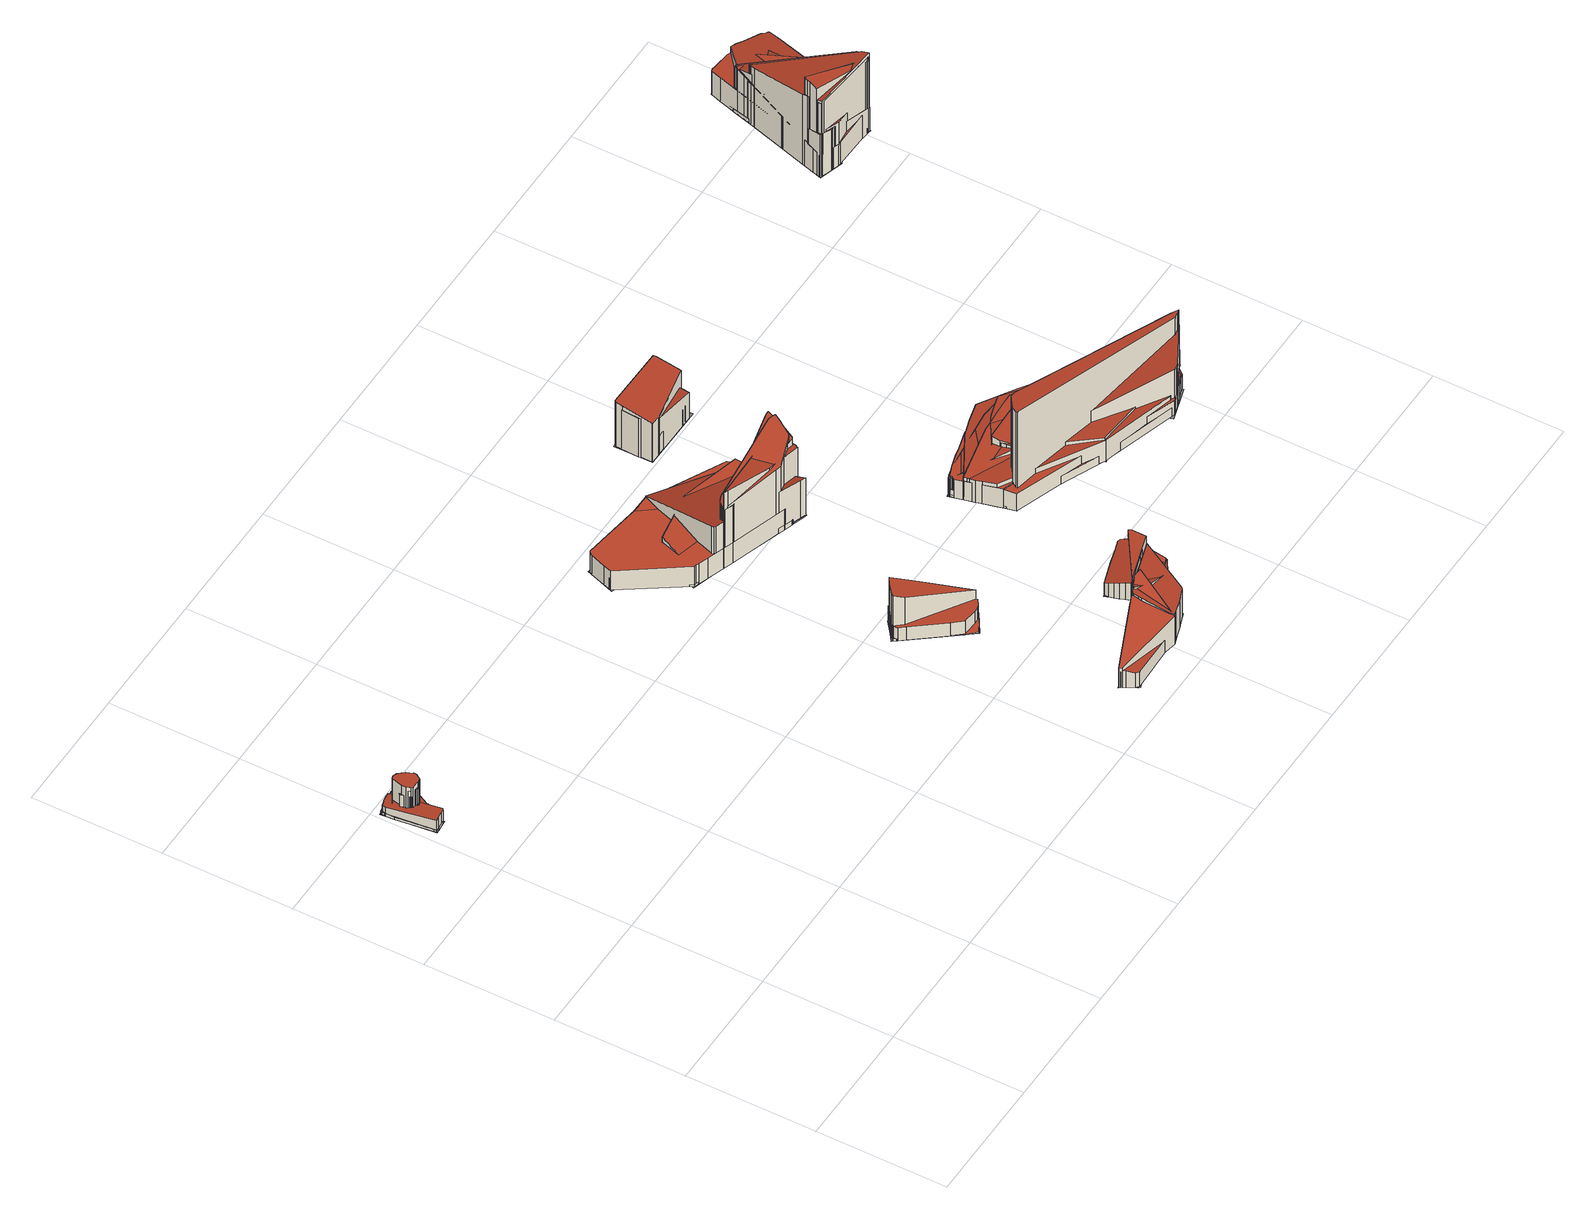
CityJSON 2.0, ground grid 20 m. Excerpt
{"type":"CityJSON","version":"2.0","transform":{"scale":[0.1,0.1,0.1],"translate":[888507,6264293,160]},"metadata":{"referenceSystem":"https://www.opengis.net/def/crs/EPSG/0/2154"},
"CityObjects":{
"building1":{"type":"Building","attributes":{"class":"Building"},"children":["building1-1"]},
"building1-1":{"type":"BuildingPart","parents":["building1"],"geometry":[{"type":"MultiSurface","lod":"2.2","boundaries":[[[0,1,2,3,4,5,6,7,8,9,10,11,12,13,14,15,16,17,18]],[[19,20,1,0]],[[20,21,2,1]],[[21,22,3,2]],[[22,23,4,3]],[[23,24,5,4]],[[24,25,6,5]],[[25,26,7,6]],[[26,27,8,7]],[[27,28,9,8]],[[28,29,10,9]],[[29,30,11,10]],[[30,31,12,11]],[[31,32,13,12]],[[32,33,14,13]],[[33,34,15,14]],[[34,35,16,15]],[[35,36,17,16]],[[36,37,18,17]],[[37,19,0,18]],[[38,39,40,41,42,43,44,45,46,47,48,49]],[[19,50,39,38]],[[50,51,40,39]],[[51,52,41,40]],[[52,53,42,41]],[[53,54,43,42]],[[54,55,44,43]],[[55,56,45,44]],[[56,57,46,45]],[[57,58,47,46]],[[58,59,48,47]],[[59,60,49,48]],[[60,19,38,49]],[[61,62,63,64,65,66,67,68,69,70,71,72,73,74]],[[75,76,62,61]],[[76,77,63,62]],[[77,78,64,63]],[[78,79,65,64]],[[79,80,66,65]],[[80,81,67,66]],[[81,82,68,67]],[[82,83,69,68]],[[83,84,70,69]],[[84,85,71,70]],[[85,86,72,71]],[[86,87,73,72]],[[87,88,74,73]],[[88,75,61,74]],[[89,90,91,92,93,94,95,96,97,98,99,100,101,102,103]],[[104,76,90,89]],[[76,105,91,90]],[[105,106,92,91]],[[106,107,93,92]],[[107,108,94,93]],[[108,109,95,94]],[[109,110,96,95]],[[110,111,97,96]],[[111,83,98,97]],[[83,112,99,98]],[[112,113,100,99]],[[113,114,101,100]],[[114,115,102,101]],[[115,116,103,102]],[[116,104,89,103]],[[117,118,119,120,121,122,123,124,125,126,127]],[[128,129,118,117]],[[129,130,119,118]],[[130,131,120,119]],[[131,132,121,120]],[[132,133,122,121]],[[133,134,123,122]],[[134,135,124,123]],[[135,136,125,124]],[[136,137,126,125]],[[137,138,127,126]],[[138,128,117,127]],[[139,140,141,142,143,144,145]],[[146,147,140,139]],[[147,148,141,140]],[[148,149,142,141]],[[149,150,143,142]],[[150,151,144,143]],[[151,152,145,144]],[[152,146,139,145]],[[153,154,155,156,157,158]]],"semantics":{"surfaces":[{"type":"RoofSurface","rf_azimuth":198.38,"rf_slope":2.41},{"type":"WallSurface","on_footprint_edge":true},{"type":"RoofSurface","rf_azimuth":111.99,"rf_slope":5.5},{"type":"RoofSurface","rf_azimuth":256.59,"rf_slope":4.31},{"type":"RoofSurface","rf_azimuth":180.73,"rf_slope":2.57},{"type":"RoofSurface","rf_azimuth":96.13,"rf_slope":2.37},{"type":"RoofSurface","rf_azimuth":280.12,"rf_slope":4.67},{"type":"GroundSurface"}],"values":[0,1,1,1,1,1,1,1,1,1,1,1,1,1,1,1,1,1,1,1,2,1,1,1,1,1,1,1,1,1,1,1,1,3,1,1,1,1,1,1,1,1,1,1,1,1,1,1,4,1,1,1,1,1,1,1,1,1,1,1,1,1,1,1,5,1,1,1,1,1,1,1,1,1,1,1,6,1,1,1,1,1,1,1,7]}}]},
"building2":{"type":"Building","attributes":{"class":"Building"},"children":["building2-1"]},
"building2-1":{"type":"BuildingPart","parents":["building2"],"geometry":[{"type":"MultiSurface","lod":"2.2","boundaries":[[[159,160,161,162,163,164,165,166,167,168,169,170,171,172,173,174]],[[175,176,160,159]],[[176,177,161,160]],[[177,178,162,161]],[[178,179,163,162]],[[179,180,164,163]],[[180,181,165,164]],[[181,182,166,165]],[[182,183,167,166]],[[183,184,168,167]],[[184,185,169,168]],[[185,186,170,169]],[[186,187,171,170]],[[187,188,172,171]],[[188,189,173,172]],[[189,190,174,173]],[[190,175,159,174]],[[191,192,193,194,195,196,197,198]],[[199,200,192,191]],[[200,201,193,192]],[[201,202,194,193]],[[202,186,195,194]],[[186,203,196,195]],[[203,204,197,196]],[[204,205,198,197]],[[205,199,191,198]],[[206,207,208,209,210,211,212,213,214]],[[215,216,207,206]],[[216,217,208,207]],[[217,218,209,208]],[[218,219,210,209]],[[219,220,211,210]],[[220,221,212,211]],[[221,222,213,212]],[[222,223,214,213]],[[223,215,206,214]],[[224,225,226,227,228]]],"semantics":{"surfaces":[{"type":"RoofSurface","rf_azimuth":219.57,"rf_slope":5.76},{"type":"WallSurface","on_footprint_edge":true},{"type":"RoofSurface","rf_azimuth":298.38,"rf_slope":19.33},{"type":"RoofSurface","rf_azimuth":224.09,"rf_slope":14.74},{"type":"GroundSurface"}],"values":[0,1,1,1,1,1,1,1,1,1,1,1,1,1,1,1,1,2,1,1,1,1,1,1,1,1,3,1,1,1,1,1,1,1,1,1,4]}}]},
"building3":{"type":"Building","attributes":{"class":"Building"},"children":["building3-1"]},
"building3-1":{"type":"BuildingPart","parents":["building3"],"geometry":[{"type":"MultiSurface","lod":"2.2","boundaries":[[[229,230,231,232,233,234,235,236,237,238,239,240,241,242,243,244,245,246,247]],[[248,249,230,229]],[[249,250,231,230]],[[250,251,232,231]],[[251,252,233,232]],[[252,253,234,233]],[[253,254,235,234]],[[254,255,236,235]],[[255,256,237,236]],[[256,257,238,237]],[[257,258,239,238]],[[258,259,240,239]],[[259,260,241,240]],[[260,261,242,241]],[[261,262,243,242]],[[262,263,244,243]],[[263,264,245,244]],[[264,265,246,245]],[[265,266,247,246]],[[266,248,229,247]],[[267,268,269,270,271,272,273,274,275,276,277,278]],[[279,280,268,267]],[[280,281,269,268]],[[281,282,270,269]],[[282,283,271,270]],[[283,284,272,271]],[[284,285,273,272]],[[285,286,274,273]],[[286,287,275,274]],[[287,288,276,275]],[[288,289,277,276]],[[289,290,278,277]],[[290,279,267,278]],[[291,292,293,294,295,296,297,298,299,300,301,302,303,304,305,306,307,308]],[[309,310,292,291]],[[310,311,293,292]],[[311,312,294,293]],[[312,313,295,294]],[[313,314,296,295]],[[314,315,297,296]],[[315,316,298,297]],[[316,317,299,298]],[[317,318,300,299]],[[318,319,301,300]],[[319,320,302,301]],[[320,321,303,302]],[[321,322,304,303]],[[322,323,305,304]],[[323,324,306,305]],[[324,325,307,306]],[[325,326,308,307]],[[326,309,291,308]],[[327,328,329,330,331,332,333,334,335,336]],[[337,338,328,327]],[[338,339,329,328]],[[339,340,330,329]],[[340,341,331,330]],[[341,342,332,331]],[[342,343,333,332]],[[343,344,334,333]],[[344,345,335,334]],[[345,346,336,335]],[[346,337,327,336]],[[347,348,349,350,351,352,353,354,355,356,357,358,359,360,361]],[[362,363,348,347]],[[363,364,349,348]],[[364,365,350,349]],[[365,366,351,350]],[[366,367,352,351]],[[367,368,353,352]],[[368,369,354,353]],[[369,370,355,354]],[[370,371,356,355]],[[371,372,357,356]],[[372,373,358,357]],[[373,374,359,358]],[[374,375,360,359]],[[375,376,361,360]],[[376,362,347,361]],[[377,378,379,380,381,382,383,384,385,386,387]],[[388,253,378,377]],[[253,389,379,378]],[[389,390,380,379]],[[390,391,381,380]],[[391,392,382,381]],[[392,393,383,382]],[[393,394,384,383]],[[394,395,385,384]],[[395,396,386,385]],[[396,397,387,386]],[[397,388,377,387]],[[398,399,400,401,402,403,404,405,406,407,408,409,410]],[[411,412,399,398]],[[412,413,400,399]],[[413,414,401,400]],[[414,415,402,401]],[[415,416,403,402]],[[416,417,404,403]],[[417,260,405,404]],[[260,418,406,405]],[[418,419,407,406]],[[419,420,408,407]],[[420,421,409,408]],[[421,422,410,409]],[[422,411,398,410]],[[423,424,425,426,427,428,429]],[[430,431,424,423]],[[431,432,425,424]],[[432,433,426,425]],[[433,434,427,426]],[[434,435,428,427]],[[435,436,429,428]],[[436,430,423,429]],[[437,438,439,440,441,442,443,444,445,446]],[[447,364,438,437]],[[364,448,439,438]],[[448,449,440,439]],[[449,450,441,440]],[[450,451,442,441]],[[451,452,443,442]],[[452,453,444,443]],[[453,454,445,444]],[[454,455,446,445]],[[455,447,437,446]],[[456,457,458,459,460,461,462,463,464,465,466]],[[467,468,457,456]],[[468,469,458,457]],[[469,470,459,458]],[[470,471,460,459]],[[471,472,461,460]],[[472,473,462,461]],[[473,474,463,462]],[[474,475,464,463]],[[475,476,465,464]],[[476,477,466,465]],[[477,467,456,466]],[[478,479,480,481,482,483,484,485,486,487,488,489,490,491,492,493,494,495,496,497,498]]],"semantics":{"surfaces":[{"type":"RoofSurface","rf_azimuth":90.11,"rf_slope":0.448},{"type":"WallSurface","on_footprint_edge":true},{"type":"RoofSurface","rf_azimuth":255.62,"rf_slope":15.15},{"type":"RoofSurface","rf_azimuth":270.92,"rf_slope":1.3},{"type":"RoofSurface","rf_azimuth":77.78,"rf_slope":12.14},{"type":"RoofSurface","rf_azimuth":228.4,"rf_slope":17.48},{"type":"RoofSurface","rf_azimuth":232.74,"rf_slope":15.89},{"type":"RoofSurface","rf_azimuth":352.95,"rf_slope":2.83},{"type":"RoofSurface","rf_azimuth":54.37,"rf_slope":19.92},{"type":"RoofSurface","rf_azimuth":324.69,"rf_slope":10.83},{"type":"RoofSurface","rf_azimuth":215.84,"rf_slope":13.86},{"type":"GroundSurface"}],"values":[0,1,1,1,1,1,1,1,1,1,1,1,1,1,1,1,1,1,1,1,2,1,1,1,1,1,1,1,1,1,1,1,1,3,1,1,1,1,1,1,1,1,1,1,1,1,1,1,1,1,1,1,4,1,1,1,1,1,1,1,1,1,1,5,1,1,1,1,1,1,1,1,1,1,1,1,1,1,1,6,1,1,1,1,1,1,1,1,1,1,1,7,1,1,1,1,1,1,1,1,1,1,1,1,1,8,1,1,1,1,1,1,1,9,1,1,1,1,1,1,1,1,1,1,10,1,1,1,1,1,1,1,1,1,1,1,11]}}]},
"building4":{"type":"Building","attributes":{"class":"Building"},"children":["building4-1"]},
"building4-1":{"type":"BuildingPart","parents":["building4"],"geometry":[{"type":"MultiSurface","lod":"2.2","boundaries":[[[499,500,501,502,503,504,505,506,507,508,509,510,511,512,513,514]],[[515,516,500,499]],[[516,517,501,500]],[[517,518,502,501]],[[518,519,503,502]],[[519,520,504,503]],[[520,521,505,504]],[[521,522,506,505]],[[522,523,507,506]],[[523,524,508,507]],[[524,525,509,508]],[[525,526,510,509]],[[526,527,511,510]],[[527,528,512,511]],[[528,529,513,512]],[[529,530,514,513]],[[530,515,499,514]],[[531,532,533,534,535,536,537,538,539]],[[540,541,532,531]],[[541,542,533,532]],[[542,543,534,533]],[[543,544,535,534]],[[544,545,536,535]],[[545,546,537,536]],[[546,547,538,537]],[[547,548,539,538]],[[548,540,531,539]],[[549,550,551,552,553,554,555,556,557,558,559,560,561,562,563]],[[564,541,550,549]],[[541,565,551,550]],[[565,566,552,551]],[[566,567,553,552]],[[567,568,554,553]],[[568,569,555,554]],[[569,570,556,555]],[[570,571,557,556]],[[571,572,558,557]],[[572,573,559,558]],[[573,574,560,559]],[[574,575,561,560]],[[575,576,562,561]],[[576,577,563,562]],[[577,564,549,563]],[[578,579,580,581,582,583,584,585,586,587,588]],[[589,590,579,578]],[[590,591,580,579]],[[591,592,581,580]],[[592,593,582,581]],[[593,594,583,582]],[[594,595,584,583]],[[595,596,585,584]],[[596,597,586,585]],[[597,598,587,586]],[[598,599,588,587]],[[599,589,578,588]],[[600,601,602,603,604,605,606,607,608,609,610,611,612,613]],[[614,602,601]],[[614,615,603,602]],[[615,616,604,603]],[[616,617,605,604]],[[617,618,606,605]],[[618,619,607,606]],[[619,620,608,607]],[[620,621,609,608]],[[621,622,610,609]],[[622,623,611,610]],[[623,624,612,611]],[[624,577,613,612]],[[577,600,613]],[[625,626,627,628,629,542,630,631,632,633,634]]],"semantics":{"surfaces":[{"type":"RoofSurface","rf_azimuth":305.69,"rf_slope":20.09},{"type":"WallSurface","on_footprint_edge":true},{"type":"RoofSurface","rf_azimuth":232.97,"rf_slope":20.3},{"type":"RoofSurface","rf_azimuth":289.3,"rf_slope":11.1},{"type":"RoofSurface","rf_azimuth":358.13,"rf_slope":19.5},{"type":"RoofSurface","rf_azimuth":231,"rf_slope":16.73},{"type":"GroundSurface"}],"values":[0,1,1,1,1,1,1,1,1,1,1,1,1,1,1,1,1,2,1,1,1,1,1,1,1,1,1,3,1,1,1,1,1,1,1,1,1,1,1,1,1,1,1,4,1,1,1,1,1,1,1,1,1,1,1,5,1,1,1,1,1,1,1,1,1,1,1,1,1,6]}}]},
"building5":{"type":"Building","attributes":{"class":"Building"},"children":["building5-1"]},
"building5-1":{"type":"BuildingPart","parents":["building5"],"geometry":[{"type":"MultiSurface","lod":"2.2","boundaries":[[[635,636,637,638,639,640,641,642,643,644,645,646,647,648,649,650,651,652]],[[653,654,636,635]],[[654,655,637,636]],[[655,656,638,637]],[[656,657,639,638]],[[657,658,640,639]],[[658,659,641,640]],[[659,660,642,641]],[[660,661,643,642]],[[661,662,644,643]],[[662,663,645,644]],[[663,664,646,645]],[[664,665,647,646]],[[665,666,648,647]],[[666,667,649,648]],[[667,668,650,649]],[[668,669,651,650]],[[669,670,652,651]],[[670,653,635,652]],[[671,672,673,674,675,676,677,678,679,680,681,682]],[[683,672,671]],[[683,684,673,672]],[[684,685,674,673]],[[685,686,675,674]],[[686,687,676,675]],[[687,688,677,676]],[[688,689,678,677]],[[689,690,679,678]],[[690,691,680,679]],[[691,692,681,680]],[[692,682,681]],[[693,694,695,696,697,698,699]],[[700,701,694,693]],[[701,702,695,694]],[[702,703,696,695]],[[703,704,697,696]],[[704,705,698,697]],[[705,706,699,698]],[[706,700,693,699]],[[707,708,709,710,711]],[[712,713,708,707]],[[713,714,709,708]],[[714,715,710,709]],[[715,716,711,710]],[[716,712,707,711]],[[717,718,719,720]]],"semantics":{"surfaces":[{"type":"RoofSurface","rf_azimuth":106.34,"rf_slope":15},{"type":"WallSurface","on_footprint_edge":true},{"type":"RoofSurface","rf_azimuth":115.99,"rf_slope":8.5},{"type":"RoofSurface","rf_azimuth":113.35,"rf_slope":17.57},{"type":"RoofSurface","rf_azimuth":299.84,"rf_slope":19.39},{"type":"GroundSurface"}],"values":[0,1,1,1,1,1,1,1,1,1,1,1,1,1,1,1,1,1,1,2,1,1,1,1,1,1,1,1,1,1,1,3,1,1,1,1,1,1,1,4,1,1,1,1,1,5]}}]},
"building6":{"type":"Building","attributes":{"class":"Building"},"children":["building6-1"]},
"building6-1":{"type":"BuildingPart","parents":["building6"],"geometry":[{"type":"MultiSurface","lod":"2.2","boundaries":[[[721,722,723,724,725,726,727,728,729,730,731,732,733,734,735,736,737,738]],[[739,740,722,721]],[[740,741,723,722]],[[741,742,724,723]],[[742,743,725,724]],[[743,744,726,725]],[[744,745,727,726]],[[745,746,728,727]],[[746,747,729,728]],[[747,748,730,729]],[[748,749,731,730]],[[749,750,732,731]],[[750,751,733,732]],[[751,752,734,733]],[[752,753,735,734]],[[753,754,736,735]],[[754,755,737,736]],[[755,756,738,737]],[[756,739,721,738]],[[757,758,759,760,761,762,763,764,765,766]],[[767,768,758,757]],[[768,769,759,758]],[[769,770,760,759]],[[770,771,761,760]],[[771,772,762,761]],[[772,773,763,762]],[[773,774,764,763]],[[774,775,765,764]],[[775,776,766,765]],[[776,767,757,766]],[[777,778,779,780,781,782,783,784,785,786,787]],[[788,789,778,777]],[[789,790,779,778]],[[790,791,780,779]],[[791,792,781,780]],[[792,793,782,781]],[[793,794,783,782]],[[794,795,784,783]],[[795,796,785,784]],[[796,797,786,785]],[[797,798,787,786]],[[798,788,777,787]],[[799,800,801,802,803,804,805,806,807,808,809,810,811,812]],[[813,814,800,799]],[[814,815,801,800]],[[815,816,802,801]],[[816,817,803,802]],[[817,818,804,803]],[[818,819,805,804]],[[819,820,806,805]],[[820,821,807,806]],[[821,822,808,807]],[[822,823,809,808]],[[823,824,810,809]],[[824,825,811,810]],[[825,826,812,811]],[[826,813,799,812]],[[827,828,829,830,831]]],"semantics":{"surfaces":[{"type":"RoofSurface","rf_azimuth":119.8,"rf_slope":1.5},{"type":"WallSurface","on_footprint_edge":true},{"type":"RoofSurface","rf_azimuth":279.62,"rf_slope":11.05},{"type":"RoofSurface","rf_azimuth":346.68,"rf_slope":14.51},{"type":"RoofSurface","rf_azimuth":268.26,"rf_slope":10.71},{"type":"GroundSurface"}],"values":[0,1,1,1,1,1,1,1,1,1,1,1,1,1,1,1,1,1,1,2,1,1,1,1,1,1,1,1,1,1,3,1,1,1,1,1,1,1,1,1,1,1,4,1,1,1,1,1,1,1,1,1,1,1,1,1,1,5]}}]},
"building7":{"type":"Building","attributes":{"class":"Building"},"children":["building7-1"]},
"building7-1":{"type":"BuildingPart","parents":["building7"],"geometry":[{"type":"MultiSurface","lod":"2.2","boundaries":[[[832,833,834,835,836,837,838,839,840,841,842,843,844,845,846,847,848,849,850,851]],[[852,853,833,832]],[[853,854,834,833]],[[854,855,835,834]],[[855,856,836,835]],[[856,857,837,836]],[[857,858,838,837]],[[858,859,839,838]],[[859,860,840,839]],[[860,861,841,840]],[[861,862,842,841]],[[862,863,843,842]],[[863,864,844,843]],[[864,865,845,844]],[[865,866,846,845]],[[866,867,847,846]],[[867,868,848,847]],[[868,869,849,848]],[[869,870,850,849]],[[870,871,851,850]],[[871,852,832,851]],[[872,873,874,875,876,877,878,879,880,881,882,883,884,885]],[[886,887,873,872]],[[887,888,874,873]],[[888,889,875,874]],[[889,890,876,875]],[[890,891,877,876]],[[891,892,878,877]],[[892,893,879,878]],[[893,894,880,879]],[[894,895,881,880]],[[895,896,882,881]],[[896,897,883,882]],[[897,898,884,883]],[[898,899,885,884]],[[899,886,872,885]],[[900,901,902,903,904,905,906,907,908,909,910,911,912,913,914,915,916]],[[917,918,901,900]],[[918,919,902,901]],[[919,920,903,902]],[[920,921,904,903]],[[921,922,905,904]],[[922,923,906,905]],[[923,924,907,906]],[[924,925,908,907]],[[925,926,909,908]],[[926,927,910,909]],[[927,928,911,910]],[[928,929,912,911]],[[929,930,913,912]],[[930,931,914,913]],[[931,932,915,914]],[[932,933,916,915]],[[933,917,900,916]],[[934,935,936,937,938,939,940,941,942,943,944,945,946,947,948,949,950,951]],[[952,953,935,934]],[[953,954,936,935]],[[954,955,937,936]],[[955,956,938,937]],[[956,957,939,938]],[[957,958,940,939]],[[958,959,941,940]],[[959,960,942,941]],[[960,961,943,942]],[[961,962,944,943]],[[962,963,945,944]],[[963,964,946,945]],[[964,965,947,946]],[[965,966,948,947]],[[966,967,949,948]],[[967,968,950,949]],[[968,969,951,950]],[[969,952,934,951]],[[970,971,972,973,974,975,976,977,978,979,980,981,982,983]],[[984,985,971,970]],[[985,986,972,971]],[[986,987,973,972]],[[987,988,974,973]],[[988,989,975,974]],[[989,990,976,975]],[[990,991,977,976]],[[991,992,978,977]],[[992,993,979,978]],[[993,994,980,979]],[[994,995,981,980]],[[995,996,982,981]],[[996,997,983,982]],[[997,984,970,983]],[[998,999,1000,1001,1002,1003,1004,1005,1006,1007,1008,1009,1010,1011,1012]],[[1013,1014,999,998]],[[1014,1015,1000,999]],[[1015,1016,1001,1000]],[[1016,1017,1002,1001]],[[1017,1018,1003,1002]],[[1018,1019,1004,1003]],[[1019,1020,1005,1004]],[[1020,861,1006,1005]],[[861,1021,1007,1006]],[[1021,1022,1008,1007]],[[1022,1023,1009,1008]],[[1023,1024,1010,1009]],[[1024,996,1011,1010]],[[996,1025,1012,1011]],[[1025,1013,998,1012]],[[1026,1027,1028,1029,1030,1031,1032,1033,1034,1035,1036]],[[1037,1038,1027,1026]],[[1038,1039,1028,1027]],[[1039,1040,1029,1028]],[[1040,1041,1030,1029]],[[1041,1042,1031,1030]],[[1042,1043,1032,1031]],[[1043,1044,1033,1032]],[[1044,1045,1034,1033]],[[1045,1046,1035,1034]],[[1046,1047,1036,1035]],[[1047,1037,1026,1036]],[[1048,1049,1050,1051,1052,1053,1054,1055,1056,1057,1058]],[[1059,1060,1049,1048]],[[1060,1061,1050,1049]],[[1061,1062,1051,1050]],[[1062,1063,1052,1051]],[[1063,1064,1053,1052]],[[1064,1065,1054,1053]],[[1065,1066,1055,1054]],[[1066,1067,1056,1055]],[[1067,1068,1057,1056]],[[1068,1069,1058,1057]],[[1069,1059,1048,1058]],[[1070,1071,1072,1073,1074,1075,1076,1077,1078,1079,1080,1081,1082,1083,1084]],[[1085,1086,1071,1070]],[[1086,1087,1072,1071]],[[1087,1088,1073,1072]],[[1088,1089,1074,1073]],[[1089,1090,1075,1074]],[[1090,889,1076,1075]],[[889,1091,1077,1076]],[[1091,1092,1078,1077]],[[1092,1093,1079,1078]],[[1093,1094,1080,1079]],[[1094,1095,1081,1080]],[[1095,1096,1082,1081]],[[1096,1097,1083,1082]],[[1097,1098,1084,1083]],[[1098,1085,1070,1084]],[[1099,1100,1101,1102,1103,1104,1105,1106,1107,1108,1109,1110,1111,1112,1113,867,1114,1115,1116,1117,1118,1119,1120]]],"semantics":{"surfaces":[{"type":"RoofSurface","rf_azimuth":41.6,"rf_slope":3.68},{"type":"WallSurface","on_footprint_edge":true},{"type":"RoofSurface","rf_azimuth":256.74,"rf_slope":9.57},{"type":"RoofSurface","rf_azimuth":33.41,"rf_slope":2.44},{"type":"RoofSurface","rf_azimuth":331.88,"rf_slope":3.3},{"type":"RoofSurface","rf_azimuth":45.09,"rf_slope":0.344},{"type":"RoofSurface","rf_azimuth":106.96,"rf_slope":10.71},{"type":"RoofSurface","rf_azimuth":295.69,"rf_slope":19.25},{"type":"RoofSurface","rf_azimuth":314.5,"rf_slope":14.73},{"type":"RoofSurface","rf_azimuth":154.91,"rf_slope":0.395},{"type":"GroundSurface"}],"values":[0,1,1,1,1,1,1,1,1,1,1,1,1,1,1,1,1,1,1,1,1,2,1,1,1,1,1,1,1,1,1,1,1,1,1,1,3,1,1,1,1,1,1,1,1,1,1,1,1,1,1,1,1,1,4,1,1,1,1,1,1,1,1,1,1,1,1,1,1,1,1,1,1,5,1,1,1,1,1,1,1,1,1,1,1,1,1,1,6,1,1,1,1,1,1,1,1,1,1,1,1,1,1,1,7,1,1,1,1,1,1,1,1,1,1,1,8,1,1,1,1,1,1,1,1,1,1,1,9,1,1,1,1,1,1,1,1,1,1,1,1,1,1,1,10]}}]},
"building8":{"type":"Building","attributes":{"class":"Building"},"children":["building8-1"]},
"building8-1":{"type":"BuildingPart","parents":["building8"],"geometry":[{"type":"MultiSurface","lod":"2.2","boundaries":[[[1121,1122,1123,1124,1125,1126,1127,1128,1129,1130,1131,1132,1133,1134,1135,1136,1137,1138,1139,1140,1141]],[[1142,1143,1122,1121]],[[1143,1144,1123,1122]],[[1144,1145,1124,1123]],[[1145,1146,1125,1124]],[[1146,1147,1126,1125]],[[1147,1148,1127,1126]],[[1148,1149,1128,1127]],[[1149,1150,1129,1128]],[[1150,1151,1130,1129]],[[1151,1152,1131,1130]],[[1152,1153,1132,1131]],[[1153,1154,1133,1132]],[[1154,1155,1134,1133]],[[1155,1156,1135,1134]],[[1156,1157,1136,1135]],[[1157,1158,1137,1136]],[[1158,1159,1138,1137]],[[1159,1160,1139,1138]],[[1160,1161,1140,1139]],[[1161,1162,1141,1140]],[[1162,1142,1121,1141]],[[1163,1164,1165,1166,1167,1168,1169,1170,1171,1172,1173,1174,1175,1176,1177,1178,1179,1180,1181]],[[1182,1183,1164,1163]],[[1183,1184,1165,1164]],[[1184,1185,1166,1165]],[[1185,1186,1167,1166]],[[1186,1187,1168,1167]],[[1187,1188,1169,1168]],[[1188,1189,1170,1169]],[[1189,1190,1171,1170]],[[1190,1191,1172,1171]],[[1191,1192,1173,1172]],[[1192,1193,1174,1173]],[[1193,1194,1175,1174]],[[1194,1195,1176,1175]],[[1195,1196,1177,1176]],[[1196,1197,1178,1177]],[[1197,1198,1179,1178]],[[1198,1199,1180,1179]],[[1199,1200,1181,1180]],[[1200,1182,1163,1181]],[[1201,1202,1203,1204,1205,1206,1207,1208,1209,1210,1211,1212,1213,1214,1215]],[[1216,1217,1202,1201]],[[1217,1218,1203,1202]],[[1218,1219,1204,1203]],[[1219,1220,1205,1204]],[[1220,1221,1206,1205]],[[1221,1222,1207,1206]],[[1222,1223,1208,1207]],[[1223,1224,1209,1208]],[[1224,1225,1210,1209]],[[1225,1226,1211,1210]],[[1226,1227,1212,1211]],[[1227,1228,1213,1212]],[[1228,1229,1214,1213]],[[1229,1230,1215,1214]],[[1230,1216,1201,1215]],[[1231,1232,1233,1234,1235,1236,1237,1238,1239,1240,1241,1242,1243,1244,1245,1246,1247]],[[1248,1249,1232,1231]],[[1249,1250,1233,1232]],[[1250,1251,1234,1233]],[[1251,1252,1235,1234]],[[1252,1253,1236,1235]],[[1253,1254,1237,1236]],[[1254,1255,1238,1237]],[[1255,1239,1238]],[[1256,1241,1240]],[[1256,1257,1242,1241]],[[1257,1258,1243,1242]],[[1258,1259,1244,1243]],[[1259,1260,1245,1244]],[[1260,1261,1246,1245]],[[1261,1262,1247,1246]],[[1262,1248,1231,1247]],[[1263,1264,1265,1266,1267,1268,1269,1270,1271,1272]],[[1273,1274,1264,1263]],[[1274,1275,1265,1264]],[[1275,1276,1266,1265]],[[1276,1277,1267,1266]],[[1277,1278,1268,1267]],[[1278,1279,1269,1268]],[[1279,1280,1270,1269]],[[1280,1281,1271,1270]],[[1281,1282,1272,1271]],[[1282,1273,1263,1272]],[[1283,1284,1285,1286,1287,1288,1289,1290,1291,1292,1293,1294,1295,1296]],[[1297,1298,1284,1283]],[[1298,1299,1285,1284]],[[1299,1300,1286,1285]],[[1300,1301,1287,1286]],[[1301,1302,1288,1287]],[[1302,1303,1289,1288]],[[1303,1304,1290,1289]],[[1304,1151,1291,1290]],[[1151,1305,1292,1291]],[[1305,1306,1293,1292]],[[1306,1307,1294,1293]],[[1307,1308,1295,1294]],[[1308,1309,1296,1295]],[[1309,1297,1283,1296]],[[1310,1311,1312,1313,1314,1315,1316,1317,1318,1319,1320]],[[1321,1322,1311,1310]],[[1322,1323,1312,1311]],[[1323,1324,1313,1312]],[[1324,1325,1314,1313]],[[1325,1326,1315,1314]],[[1326,1327,1316,1315]],[[1327,1328,1317,1316]],[[1328,1329,1318,1317]],[[1329,1330,1319,1318]],[[1330,1331,1320,1319]],[[1331,1321,1310,1320]],[[1332,1333,1334,1335,1336,1337,1338,1339,1340,1341]],[[1342,1343,1333,1332]],[[1343,1344,1334,1333]],[[1344,1345,1335,1334]],[[1345,1346,1336,1335]],[[1346,1347,1337,1336]],[[1347,1348,1338,1337]],[[1348,1349,1339,1338]],[[1349,1350,1340,1339]],[[1350,1351,1341,1340]],[[1351,1342,1332,1341]],[[1352,1353,1354,1355,1356,1357,1358,1359,1360,1361,1362]],[[1363,1251,1353,1352]],[[1251,1364,1354,1353]],[[1364,1365,1355,1354]],[[1365,1366,1356,1355]],[[1366,1367,1357,1356]],[[1367,1368,1358,1357]],[[1368,1369,1359,1358]],[[1369,1370,1360,1359]],[[1370,1371,1361,1360]],[[1371,1372,1362,1361]],[[1372,1363,1352,1362]],[[1373,1374,1375,1376,1377,1378,1379,1380,1381,1382,1383,1384,1385,1386]],[[1387,1388,1374,1373]],[[1388,1389,1375,1374]],[[1389,1390,1376,1375]],[[1390,1391,1377,1376]],[[1391,1392,1378,1377]],[[1392,1305,1379,1378]],[[1305,1393,1380,1379]],[[1393,1394,1381,1380]],[[1394,1155,1382,1381]],[[1155,1395,1383,1382]],[[1395,1396,1384,1383]],[[1396,1397,1385,1384]],[[1397,1398,1386,1385]],[[1398,1387,1373,1386]],[[1399,1400,1401,1402,1403,1404,1405,1406,1407,1408,1409,1410,1411]],[[1412,1413,1400,1399]],[[1413,1414,1401,1400]],[[1414,1415,1402,1401]],[[1415,1416,1403,1402]],[[1416,1145,1404,1403]],[[1145,1328,1405,1404]],[[1328,1417,1406,1405]],[[1417,1418,1407,1406]],[[1418,1419,1408,1407]],[[1419,1157,1409,1408]],[[1157,1420,1410,1409]],[[1420,1421,1411,1410]],[[1421,1412,1399,1411]],[[1422,1423,1424,1425,1426,1427,1428,1429,1430,1431,1432,1433,1434]],[[1435,1436,1423,1422]],[[1436,1437,1424,1423]],[[1437,1438,1425,1424]],[[1438,1439,1426,1425]],[[1439,1440,1427,1426]],[[1440,1441,1428,1427]],[[1441,1442,1429,1428]],[[1442,1443,1430,1429]],[[1443,1444,1431,1430]],[[1444,1445,1432,1431]],[[1445,1330,1433,1432]],[[1330,1446,1434,1433]],[[1446,1435,1422,1434]],[[1447,1448,1449,1450,1451,1452,1453]],[[1454,1455,1448,1447]],[[1455,1364,1449,1448]],[[1364,1456,1450,1449]],[[1456,1457,1451,1450]],[[1457,1282,1452,1451]],[[1282,1342,1453,1452]],[[1342,1454,1447,1453]],[[1458,1459,1460,1461,1462]],[[1463,1464,1459,1458]],[[1464,1465,1460,1459]],[[1465,1466,1461,1460]],[[1466,1467,1462,1461]],[[1467,1463,1458,1462]],[[1468,1469,1470,1471,1472,1473]]],"semantics":{"surfaces":[{"type":"RoofSurface","rf_azimuth":344.6,"rf_slope":16.87},{"type":"WallSurface","on_footprint_edge":true},{"type":"RoofSurface","rf_azimuth":253.22,"rf_slope":16.47},{"type":"RoofSurface","rf_azimuth":163.83,"rf_slope":17.03},{"type":"RoofSurface","rf_azimuth":61.44,"rf_slope":4.67},{"type":"RoofSurface","rf_azimuth":92.26,"rf_slope":14.15},{"type":"RoofSurface","rf_azimuth":51.58,"rf_slope":13.42},{"type":"RoofSurface","rf_azimuth":274.87,"rf_slope":4.32},{"type":"RoofSurface","rf_azimuth":66.65,"rf_slope":18.32},{"type":"RoofSurface","rf_azimuth":86.12,"rf_slope":18.91},{"type":"RoofSurface","rf_azimuth":288.17,"rf_slope":7.24},{"type":"RoofSurface","rf_azimuth":237.03,"rf_slope":4.83},{"type":"RoofSurface","rf_azimuth":56.67,"rf_slope":19.26},{"type":"RoofSurface","rf_azimuth":302.41,"rf_slope":20.48},{"type":"RoofSurface","rf_azimuth":346.11,"rf_slope":5.24},{"type":"GroundSurface"}],"values":[0,1,1,1,1,1,1,1,1,1,1,1,1,1,1,1,1,1,1,1,1,1,2,1,1,1,1,1,1,1,1,1,1,1,1,1,1,1,1,1,1,1,3,1,1,1,1,1,1,1,1,1,1,1,1,1,1,1,4,1,1,1,1,1,1,1,1,1,1,1,1,1,1,1,1,5,1,1,1,1,1,1,1,1,1,1,6,1,1,1,1,1,1,1,1,1,1,1,1,1,1,7,1,1,1,1,1,1,1,1,1,1,1,8,1,1,1,1,1,1,1,1,1,1,9,1,1,1,1,1,1,1,1,1,1,1,10,1,1,1,1,1,1,1,1,1,1,1,1,1,1,11,1,1,1,1,1,1,1,1,1,1,1,1,1,12,1,1,1,1,1,1,1,1,1,1,1,1,1,13,1,1,1,1,1,1,1,14,1,1,1,1,1,15]}}]}
},
"vertices":[
[8,781,5],[9,768,5],[16,712,4],[17,707,4],[21,707,4],[34,709,5],[38,712,5],[51,741,6],[51,743,6],[52,748,6],[51,754,6],[49,779,6],[47,794,7],[44,794,7],[17,790,5],[11,789,5],[8,788,5],[8,787,5],[8,783,5],[8,781,0],[9,768,0],[16,712,0],[17,707,0],[21,707,0],[34,709,0],[38,712,0],[51,741,0],[51,743,0],[52,748,0],[51,754,0],[49,779,0],[47,794,0],[44,794,0],[17,790,0],[11,789,0],[8,788,0],[8,787,0],[8,783,0],[8,781,17],[17,708,23],[21,708,24],[31,709,24],[35,709,24],[38,711,24],[39,712,24],[32,791,17],[27,791,16],[18,790,16],[17,789,16],[10,787,16],[17,708,0],[21,708,0],[31,709,0],[35,709,0],[38,711,0],[39,712,0],[32,791,0],[27,791,0],[18,790,0],[17,789,0],[10,787,0],[20,755,51],[22,751,51],[29,747,50],[31,745,50],[36,746,51],[39,747,51],[44,753,51],[45,756,51],[45,761,52],[41,767,52],[31,780,53],[27,775,52],[22,766,52],[21,764,52],[20,755,0],[22,751,0],[29,747,0],[31,745,0],[36,746,0],[39,747,0],[44,753,0],[45,756,0],[45,761,0],[41,767,0],[31,780,0],[27,775,0],[22,766,0],[21,764,0],[19,756,58],[22,751,58],[24,748,58],[34,747,59],[38,747,59],[41,748,59],[43,752,59],[46,756,59],[46,760,59],[45,761,59],[42,770,59],[34,779,59],[28,782,58],[24,780,58],[20,764,58],[19,756,0],[24,748,0],[34,747,0],[38,747,0],[41,748,0],[43,752,0],[46,756,0],[46,760,0],[42,770,0],[34,779,0],[28,782,0],[24,780,0],[20,764,0],[18,765,40],[21,752,41],[23,749,41],[34,745,41],[47,752,41],[47,759,40],[44,767,40],[41,770,40],[32,776,40],[31,776,40],[24,771,40],[18,765,0],[21,752,0],[23,749,0],[34,745,0],[47,752,0],[47,759,0],[44,767,0],[41,770,0],[32,776,0],[31,776,0],[24,771,0],[12,759,17],[12,747,16],[20,714,13],[22,709,13],[36,724,14],[50,753,16],[51,756,16],[12,759,0],[12,747,0],[20,714,0],[22,709,0],[36,724,0],[50,753,0],[51,756,0],[16,707,0],[39,709,0],[36,736,0],[53,738,0],[47,795,0],[7,789,0],
[537,316,132],[538,310,132],[545,301,132],[581,255,132],[594,240,132],[614,237,133],[620,237,133],[625,238,134],[634,244,135],[632,248,135],[629,254,135],[579,318,136],[563,339,136],[556,333,135],[542,323,133],[539,319,132],[537,316,107],[538,310,107],[545,301,107],[581,255,107],[594,240,107],[614,237,107],[620,237,107],[625,238,107],[634,244,107],[632,248,107],[629,254,107],[579,318,107],[563,339,107],[556,333,107],[542,323,107],[539,319,107],[538,317,189],[548,305,184],[633,247,152],[596,296,173],[579,318,182],[563,338,191],[553,331,191],[539,320,190],[538,317,107],[548,305,107],[633,247,107],[596,296,107],[563,338,107],[553,331,107],[539,320,107],[535,316,111],[537,312,111],[543,304,110],[593,239,108],[605,226,108],[606,226,108],[618,233,112],[626,239,114],[542,319,113],[535,316,107],[537,312,107],[543,304,107],[593,239,107],[605,226,107],[606,226,107],[618,233,107],[626,239,107],[542,319,107],[636,244,107],[563,340,107],[545,326,107],[533,317,107],[605,224,107],
[406,671,168],[468,580,169],[470,579,169],[475,577,169],[489,572,169],[530,558,169],[618,530,169],[623,531,169],[660,545,169],[663,548,169],[665,556,169],[677,596,169],[655,641,168],[548,695,168],[544,696,168],[423,713,168],[420,711,168],[418,707,168],[410,684,168],[406,671,131],[468,580,131],[470,579,131],[475,577,131],[489,572,131],[530,558,131],[618,530,131],[623,531,131],[660,545,131],[663,548,131],[665,556,131],[677,596,131],[655,641,131],[548,695,131],[544,696,131],[423,713,131],[420,711,131],[418,707,131],[410,684,131],[468,582,162],[636,526,158],[647,523,158],[653,521,158],[656,523,159],[659,534,162],[661,542,164],[661,548,166],[651,625,185],[560,649,185],[485,639,178],[476,610,169],[468,582,131],[636,526,131],[647,523,131],[653,521,131],[656,523,131],[659,534,131],[661,542,131],[661,548,131],[651,625,131],[560,649,131],[485,639,131],[476,610,131],[409,673,137],[468,579,135],[485,574,135],[651,519,133],[652,519,133],[654,522,134],[675,596,135],[655,639,136],[646,644,136],[569,685,137],[555,692,137],[539,699,138],[427,711,138],[422,712,138],[419,708,138],[416,700,138],[415,697,138],[411,685,137],[409,673,131],[468,579,131],[485,574,131],[651,519,131],[652,519,131],[654,522,131],[675,596,131],[655,639,131],[646,644,131],[569,685,131],[555,692,131],[539,699,131],[427,711,131],[422,712,131],[419,708,131],[416,700,131],[415,697,131],[411,685,131],[407,674,153],[476,607,163],[624,561,167],[629,560,166],[652,640,149],[570,689,142],[567,690,142],[543,697,142],[424,711,144],[421,710,144],[407,674,131],[476,607,131],[624,561,131],[629,560,131],[652,640,131],[570,689,131],[567,690,131],[543,697,131],[424,711,131],[421,710,131],[518,566,244],[521,563,243],[523,561,244],[603,535,254],[612,533,255],[653,545,267],[657,547,268],[668,569,276],[671,576,278],[661,580,277],[530,576,248],[525,574,247],[523,573,246],[522,572,246],[521,570,245],[518,566,131],[521,563,131],[523,561,131],[603,535,131],[612,533,131],[653,545,131],[657,547,131],[668,569,131],[671,576,131],[661,580,131],[530,576,131],[525,574,131],[523,573,131],[522,572,131],[521,570,131],[517,563,240],[530,558,241],[658,542,260],[661,544,261],[661,545,261],[666,558,265],[670,572,268],[672,578,270],[675,589,273],[670,589,273],[526,565,242],[517,563,131],[658,542,131],[661,544,131],[661,545,131],[666,558,131],[670,572,131],[672,578,131],[675,589,131],[670,589,131],[526,565,131],[408,674,151],[474,580,147],[487,573,146],[629,526,139],[633,526,139],[642,530,138],[668,598,137],[655,641,138],[654,642,138],[569,676,143],[420,709,150],[419,704,150],[417,700,150],[408,674,131],[474,580,131],[487,573,131],[629,526,131],[633,526,131],[642,530,131],[668,598,131],[654,642,131],[569,676,131],[420,709,131],[419,704,131],[417,700,131],[500,572,220],[501,570,220],[503,568,220],[644,522,204],[653,519,203],[650,624,173],[542,698,174],[500,572,131],[501,570,131],[503,568,131],[644,522,131],[653,519,131],[650,624,131],[542,698,131],[516,563,274],[523,561,273],[598,542,259],[658,534,249],[658,535,249],[660,537,249],[663,569,252],[662,572,252],[659,574,253],[656,576,254],[516,563,131],[598,542,131],[658,534,131],[658,535,131],[660,537,131],[663,569,131],[662,572,131],[659,574,131],[656,576,131],[410,680,144],[412,669,143],[487,577,145],[493,574,146],[599,537,162],[660,543,175],[660,550,176],[541,697,173],[423,710,151],[420,707,150],[413,687,146],[410,680,131],[412,669,131],[487,577,131],[493,574,131],[599,537,131],[660,543,131],[660,550,131],[541,697,131],[423,710,131],[420,707,131],[413,687,131],[465,579,131],[532,558,131],[543,593,131],[601,574,131],[590,539,131],[654,518,131],[678,598,131],[647,607,131],[657,641,131],[568,670,131],[574,688,131],[538,699,131],[533,681,131],[501,691,131],[500,688,131],[420,714,131],[412,690,131],[405,669,131],[473,648,131],[475,655,131],[488,651,131],
[729,54,156],[729,50,155],[736,11,141],[738,6,140],[739,4,139],[741,5,139],[744,6,138],[765,13,136],[786,21,134],[790,24,134],[824,97,148],[823,97,149],[816,95,149],[735,68,159],[730,63,158],[729,63,158],[729,54,85],[729,50,85],[736,11,85],[738,6,85],[739,4,85],[741,5,85],[744,6,85],[765,13,85],[786,21,85],[790,24,85],[824,97,85],[823,97,85],[816,95,85],[735,68,85],[730,63,85],[729,63,85],[631,27,122],[633,23,121],[736,3,138],[765,73,165],[758,74,164],[754,75,163],[751,74,162],[724,63,153],[714,59,150],[631,27,85],[633,23,85],[736,3,85],[765,73,85],[758,74,85],[754,75,85],[751,74,85],[724,63,85],[714,59,85],[633,25,117],[633,23,117],[636,19,116],[642,8,113],[647,4,112],[727,7,108],[747,12,107],[776,21,107],[790,28,107],[793,30,108],[805,60,112],[736,68,118],[666,41,118],[656,37,118],[649,33,118],[633,25,85],[636,19,85],[642,8,85],[647,4,85],[727,7,85],[747,12,85],[776,21,85],[790,28,85],[793,30,85],[805,60,85],[736,68,85],[666,41,85],[656,37,85],[649,33,85],[736,66,162],[736,65,161],[760,53,153],[801,52,138],[827,68,129],[828,69,129],[828,75,129],[826,84,130],[825,85,130],[816,96,133],[738,69,161],[736,66,85],[736,65,85],[760,53,85],[801,52,85],[827,68,85],[828,69,85],[828,75,85],[826,84,85],[825,85,85],[816,96,85],[738,69,85],[634,22,85],[636,18,85],[645,5,83],[655,7,86],[826,69,133],[826,73,134],[825,91,138],[822,95,138],[820,95,138],[817,96,137],[715,60,109],[673,44,98],[659,38,94],[649,33,91],[645,5,85],[655,7,85],[826,69,85],[826,73,85],[825,91,85],[822,95,85],[820,95,85],[817,96,85],[715,60,85],[673,44,85],[659,38,85],[742,71,85],[630,27,85],[646,2,85],[696,25,85],[701,18,85],[790,22,85],[807,63,85],[806,67,85],[829,68,85],[824,99,85],
[732,102,152],[734,95,154],[736,88,156],[739,81,158],[741,73,160],[742,73,160],[751,74,160],[759,77,160],[789,87,160],[819,97,160],[823,100,159],[822,102,158],[813,126,152],[811,131,150],[806,132,150],[791,127,150],[770,121,150],[732,109,150],[732,102,127],[734,95,127],[736,88,127],[739,81,127],[741,73,127],[742,73,127],[751,74,127],[759,77,127],[789,87,127],[819,97,127],[823,100,127],[822,102,127],[813,126,127],[811,131,127],[806,132,127],[791,127,127],[770,121,127],[732,109,127],[731,107,127],[734,96,129],[735,93,129],[737,89,130],[740,82,131],[822,98,134],[820,107,133],[817,116,131],[807,130,129],[803,131,128],[788,126,128],[746,113,127],[734,96,127],[735,93,127],[737,89,127],[740,82,127],[822,98,127],[820,107,127],[817,116,127],[807,130,127],[803,131,127],[788,126,127],[737,108,131],[738,106,131],[821,98,144],[823,101,143],[823,102,143],[815,124,136],[810,133,133],[737,108,127],[738,106,127],[821,98,127],[823,101,127],[823,102,127],[815,124,127],[810,133,127],[742,72,168],[823,98,162],[823,99,163],[818,117,169],[814,120,171],[742,72,127],[823,98,127],[823,99,127],[818,117,127],[814,120,127],[812,134,127],[729,108,127],[742,71,127],[824,99,127],
[639,759,163],[640,749,163],[641,746,163],[644,744,163],[654,743,163],[723,744,164],[725,745,164],[732,750,164],[733,751,164],[737,765,164],[734,779,164],[724,796,163],[717,799,163],[711,801,163],[656,801,162],[643,800,162],[642,800,162],[640,790,162],[639,759,129],[640,749,129],[641,746,129],[644,744,129],[654,743,129],[723,744,129],[725,745,129],[732,750,129],[733,751,129],[737,765,129],[734,779,129],[724,796,129],[717,799,129],[711,801,129],[656,801,129],[643,800,129],[642,800,129],[640,790,129],[637,744,202],[637,743,202],[651,743,201],[653,743,201],[740,760,202],[739,798,209],[738,802,210],[639,802,213],[637,799,213],[637,790,211],[637,744,129],[637,743,129],[651,743,129],[653,743,129],[740,760,129],[739,798,129],[738,802,129],[639,802,129],[637,799,129],[637,790,129],[636,764,202],[642,746,200],[643,745,199],[647,743,198],[731,743,177],[735,797,179],[733,801,180],[711,802,186],[690,802,191],[660,802,198],[637,800,204],[636,764,129],[642,746,129],[643,745,129],[647,743,129],[731,743,129],[735,797,129],[733,801,129],[711,802,129],[690,802,129],[660,802,129],[637,800,129],[639,762,164],[662,743,161],[691,743,161],[714,743,161],[736,754,163],[736,784,169],[735,788,170],[731,790,170],[727,791,170],[671,801,172],[664,800,172],[642,781,168],[640,777,167],[639,769,166],[639,762,129],[662,743,129],[691,743,129],[714,743,129],[736,754,129],[736,784,129],[735,788,129],[731,790,129],[727,791,129],[671,801,129],[664,800,129],[642,781,129],[640,777,129],[639,769,129],[740,771,129],[739,802,129],[635,802,129],[636,743,129],[740,742,129],
[782,352,176],[783,345,177],[784,337,177],[787,328,177],[793,308,178],[937,227,174],[1054,197,170],[1100,214,167],[1137,232,164],[1137,235,164],[1135,244,164],[1129,260,164],[1124,272,163],[1121,275,163],[967,379,166],[912,411,168],[881,403,169],[869,399,170],[854,394,171],[785,355,176],[782,352,135],[783,345,135],[784,337,135],[787,328,135],[793,308,135],[937,227,135],[1054,197,135],[1100,214,135],[1137,232,135],[1137,235,135],[1135,244,135],[1129,260,135],[1124,272,135],[1121,275,135],[967,379,135],[912,411,135],[881,403,135],[869,399,135],[854,394,135],[785,355,135],[781,353,178],[787,331,175],[799,282,167],[1056,192,162],[1061,193,163],[1073,197,164],[1088,203,165],[1097,207,166],[1099,210,167],[1102,237,172],[1097,257,175],[934,372,187],[915,372,186],[865,369,184],[781,353,135],[787,331,135],[799,282,135],[1056,192,135],[1061,193,135],[1073,197,135],[1088,203,135],[1097,207,135],[1099,210,135],[1102,237,135],[1097,257,135],[934,372,135],[915,372,135],[865,369,135],[777,365,171],[794,300,172],[1043,220,165],[1097,206,163],[1101,207,163],[1116,225,162],[1125,273,161],[1125,274,161],[961,378,164],[863,398,167],[861,398,167],[833,390,168],[816,386,169],[796,380,170],[789,377,170],[781,374,171],[779,368,171],[777,365,135],[794,300,135],[1043,220,135],[1097,206,135],[1101,207,135],[1116,225,135],[1125,273,135],[1125,274,135],[961,378,135],[863,398,135],[861,398,135],[833,390,135],[816,386,135],[796,380,135],[789,377,135],[781,374,135],[779,368,135],[852,351,186],[855,331,185],[856,325,185],[858,319,184],[937,229,178],[1042,223,172],[1052,225,172],[1133,246,168],[1130,250,169],[927,386,183],[926,386,183],[922,385,183],[905,380,184],[899,378,184],[892,376,184],[886,373,184],[884,372,184],[855,354,186],[852,351,135],[855,331,135],[856,325,135],[858,319,135],[937,229,135],[1042,223,135],[1052,225,135],[1133,246,135],[1130,250,135],[927,386,135],[926,386,135],[922,385,135],[905,380,135],[899,378,135],[892,376,135],[886,373,135],[884,372,135],[855,354,135],[776,372,139],[786,332,139],[791,311,139],[799,283,139],[1050,198,138],[1109,262,138],[1116,271,138],[1118,273,138],[965,379,138],[877,402,138],[853,395,138],[837,391,138],[798,380,138],[783,376,139],[776,372,135],[786,332,135],[791,311,135],[799,283,135],[1050,198,135],[1109,262,135],[1116,271,135],[1118,273,135],[965,379,135],[877,402,135],[853,395,135],[837,391,135],[798,380,135],[783,376,135],[776,373,168],[777,372,168],[778,371,168],[861,315,183],[1060,194,216],[1063,194,216],[1071,196,216],[1136,232,213],[1137,235,213],[1136,238,212],[1134,242,211],[922,387,174],[898,390,172],[798,380,168],[782,376,168],[776,373,135],[777,372,135],[778,371,135],[861,315,135],[1060,194,135],[1063,194,135],[1071,196,135],[1136,232,135],[1136,238,135],[1134,242,135],[922,387,135],[898,390,135],[782,376,135],[851,351,194],[853,340,190],[865,316,181],[932,244,148],[1023,269,142],[1057,281,141],[1064,283,141],[1069,286,141],[918,358,186],[855,352,194],[853,352,194],[851,351,135],[853,340,135],[865,316,135],[932,244,135],[1023,269,135],[1057,281,135],[1064,283,135],[1069,286,135],[918,358,135],[855,352,135],[853,352,135],[808,288,312],[809,286,312],[1119,228,244],[1127,230,243],[1131,231,242],[1132,231,242],[1136,233,241],[1121,237,245],[839,309,310],[831,309,312],[811,295,313],[808,288,135],[809,286,135],[1119,228,135],[1127,230,135],[1131,231,135],[1132,231,135],[1136,233,135],[1121,237,135],[839,309,135],[831,309,135],[811,295,135],[776,371,149],[780,355,149],[796,296,149],[797,292,149],[798,288,149],[937,228,150],[1056,192,151],[1131,256,151],[1129,262,151],[1127,267,151],[1122,277,151],[965,380,150],[878,401,149],[804,380,149],[782,374,149],[776,371,135],[780,355,135],[796,296,135],[797,292,135],[798,288,135],[937,228,135],[1131,256,135],[1129,262,135],[1127,267,135],[1122,277,135],[965,380,135],[878,401,135],[804,380,135],[782,374,135],[1049,189,135],[1102,205,135],[1098,220,135],[1138,232,135],[1124,279,135],[1117,277,135],[1084,267,135],[1076,295,135],[1021,279,135],[1024,270,135],[1000,263,135],[966,381,135],[932,372,135],[927,389,135],[918,386,135],[775,374,135],[799,281,135],[913,313,135],[936,226,135],[1005,245,135],[1005,248,135],[1029,255,135],
[1225,832,184],[1236,822,180],[1314,813,157],[1318,813,155],[1320,816,155],[1343,896,155],[1366,981,155],[1368,989,155],[1369,997,155],[1368,998,156],[1365,999,156],[1358,1003,159],[1327,1011,169],[1314,1015,173],[1305,1017,175],[1303,1017,176],[1261,980,185],[1255,969,186],[1251,960,187],[1249,954,187],[1230,888,187],[1225,832,110],[1236,822,110],[1314,813,110],[1318,813,110],[1320,816,110],[1343,896,110],[1366,981,110],[1368,989,110],[1369,997,110],[1368,998,110],[1365,999,110],[1358,1003,110],[1327,1011,110],[1314,1015,110],[1305,1017,110],[1303,1017,110],[1261,980,110],[1255,969,110],[1251,960,110],[1249,954,110],[1230,888,110],[1213,828,151],[1216,825,150],[1219,824,150],[1243,816,150],[1247,816,150],[1311,814,155],[1321,824,159],[1323,827,160],[1326,837,163],[1328,843,165],[1335,869,173],[1337,879,176],[1340,892,180],[1260,980,198],[1258,981,198],[1256,978,197],[1253,967,193],[1232,896,171],[1216,840,154],[1213,828,110],[1216,825,110],[1219,824,110],[1243,816,110],[1247,816,110],[1311,814,110],[1321,824,110],[1323,827,110],[1326,837,110],[1328,843,110],[1335,869,110],[1337,879,110],[1340,892,110],[1260,980,110],[1258,981,110],[1256,978,110],[1253,967,110],[1232,896,110],[1216,840,110],[1240,918,156],[1240,916,156],[1250,824,167],[1250,823,167],[1338,884,187],[1339,888,187],[1339,891,187],[1303,1016,166],[1299,1019,164],[1278,1025,158],[1272,1027,156],[1270,1026,155],[1265,1010,155],[1243,932,155],[1240,921,155],[1240,918,110],[1240,916,110],[1250,824,110],[1250,823,110],[1338,884,110],[1339,888,110],[1339,891,110],[1303,1016,110],[1299,1019,110],[1278,1025,110],[1272,1027,110],[1270,1026,110],[1265,1010,110],[1243,932,110],[1240,921,110],[1235,898,123],[1262,829,126],[1285,822,126],[1314,814,125],[1320,817,125],[1331,855,122],[1360,959,113],[1364,974,112],[1371,998,110],[1344,1007,110],[1283,1023,112],[1276,1025,112],[1271,1026,112],[1267,1015,113],[1258,986,115],[1244,936,119],[1236,906,122],[1235,898,110],[1262,829,110],[1285,822,110],[1314,814,110],[1320,817,110],[1331,855,110],[1360,959,110],[1364,974,110],[1283,1023,110],[1276,1025,110],[1271,1026,110],[1267,1015,110],[1258,986,110],[1244,936,110],[1236,906,110],[1215,825,253],[1320,815,256],[1320,818,255],[1320,826,253],[1254,954,220],[1252,958,219],[1250,955,220],[1247,948,222],[1221,859,244],[1219,850,246],[1215,825,110],[1320,815,110],[1320,818,110],[1320,826,110],[1254,954,110],[1252,958,110],[1250,955,110],[1247,948,110],[1221,859,110],[1219,850,110],[1212,826,191],[1230,820,189],[1233,819,189],[1238,819,188],[1283,824,181],[1357,957,145],[1368,991,137],[1369,998,135],[1368,998,135],[1356,1002,136],[1304,1018,141],[1272,1025,145],[1271,1025,145],[1270,1024,145],[1212,826,110],[1230,820,110],[1233,819,110],[1238,819,110],[1283,824,110],[1357,957,110],[1368,991,110],[1369,998,110],[1356,1002,110],[1304,1018,110],[1272,1025,110],[1271,1025,110],[1270,1024,110],[1218,825,122],[1234,819,121],[1245,816,121],[1308,817,121],[1339,883,125],[1364,979,132],[1365,984,133],[1366,999,134],[1317,1013,135],[1273,1025,137],[1241,925,129],[1218,825,110],[1234,819,110],[1245,816,110],[1308,817,110],[1339,883,110],[1364,979,110],[1365,984,110],[1366,999,110],[1317,1013,110],[1273,1025,110],[1241,925,110],[1218,846,219],[1225,835,222],[1232,836,220],[1316,926,182],[1343,1005,154],[1331,1009,155],[1308,1016,156],[1302,1017,156],[1251,958,181],[1248,949,184],[1218,846,110],[1225,835,110],[1232,836,110],[1316,926,110],[1343,1005,110],[1331,1009,110],[1308,1016,110],[1302,1017,110],[1251,958,110],[1248,949,110],[1214,825,249],[1314,814,251],[1318,815,250],[1321,819,249],[1325,837,243],[1325,838,242],[1264,985,194],[1260,985,193],[1259,985,194],[1248,950,206],[1228,877,231],[1214,825,110],[1318,815,110],[1321,819,110],[1325,837,110],[1325,838,110],[1264,985,110],[1260,985,110],[1259,985,110],[1248,950,110],[1228,877,110],[1245,933,121],[1336,895,113],[1341,895,113],[1345,907,114],[1366,982,123],[1366,984,123],[1356,1002,125],[1350,1004,126],[1347,1005,126],[1314,1015,129],[1294,1021,130],[1282,1023,131],[1268,1011,130],[1259,981,127],[1245,933,110],[1336,895,110],[1341,895,110],[1345,907,110],[1366,982,110],[1366,984,110],[1350,1004,110],[1347,1005,110],[1294,1021,110],[1282,1023,110],[1268,1011,110],[1259,981,110],[1242,921,135],[1271,829,130],[1272,828,130],[1273,827,130],[1278,824,130],[1318,813,131],[1366,999,146],[1360,1000,146],[1355,1002,146],[1332,1009,145],[1303,1017,145],[1297,1018,144],[1269,1022,143],[1242,921,110],[1271,829,110],[1272,828,110],[1273,827,110],[1278,824,110],[1360,1000,110],[1355,1002,110],[1332,1009,110],[1297,1018,110],[1269,1022,110],[1222,828,192],[1222,824,193],[1244,817,191],[1291,820,181],[1358,955,129],[1367,987,118],[1366,997,115],[1363,999,115],[1351,1003,116],[1323,1012,119],[1279,1025,124],[1273,1025,125],[1263,993,136],[1222,828,110],[1222,824,110],[1244,817,110],[1291,820,110],[1358,955,110],[1367,987,110],[1366,997,110],[1363,999,110],[1351,1003,110],[1323,1012,110],[1279,1025,110],[1263,993,110],[1215,833,272],[1316,813,245],[1318,815,246],[1224,854,277],[1221,855,278],[1219,850,277],[1218,846,276],[1215,833,110],[1316,813,110],[1224,854,110],[1221,855,110],[1213,827,174],[1250,825,171],[1280,826,168],[1340,893,164],[1304,1014,170],[1213,827,110],[1250,825,110],[1280,826,110],[1340,893,110],[1304,1014,110],[1212,825,110],[1249,814,110],[1254,831,110],[1319,812,110],[1371,999,110],[1270,1027,110]
]}
